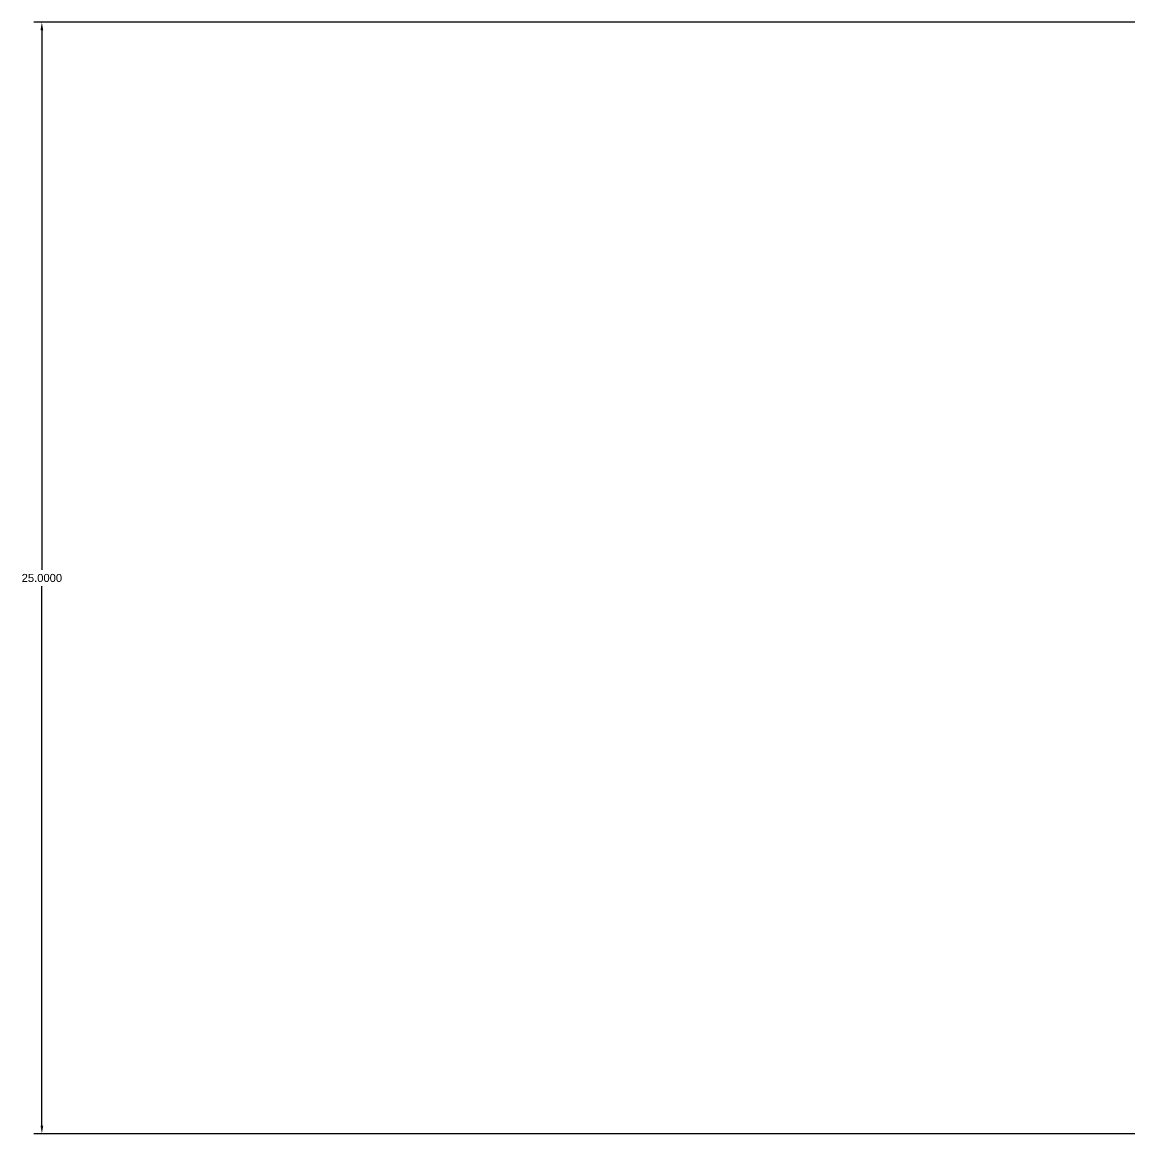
# Model space of a CAD drawing. Header units: millimetres. Extents: x 9612 to 23319, y 1863 to 14354.
# Drawn here: x 11497.83 to 11522.74, y 8032.93 to 8057.93 of the extents above; entities that cross this region are included whole.
import ezdxf

# ---------------------------------------------------------------- set-up
doc = ezdxf.new("R2010")
doc.units = ezdxf.units.MM
doc.header["$MEASUREMENT"] = 0
doc.styles.get("Standard").update_dxf_attribs({"font": 'arial.ttf'})
doc.dimstyles.get("Standard").update_dxf_attribs({"dimtxt": 0.18, "dimasz": 0.18, "dimexe": 0.18, "dimexo": 0.0625, "dimgap": 0.09, "dimtad": 0, "dimtih": 1, "dimtoh": 1, "dimdec": 4, "dimzin": 0, "dimdsep": 46, "dimtxsty": 'Standard', "dimcen": 0.09, "dimadec": 0, "dimazin": 0, "dimtfac": 1, "dimtdec": 4, "dimtofl": 0, "dimtmove": 0, "dimatfit": 3, "dimfxl": 1, "dimtolj": 1, "dimtzin": 0, "dimarcsym": 0})

# ---------------------------------------------------------------- blocks, each defined once
blk = doc.blocks.new('*D107')
at = {"color": 0, "lineweight": -2, "transparency": 16777216}
for p, q in [((11572.508, 8057.927), (11498.091, 8057.927)), ((11498.271, 8057.747), (11498.271, 8045.609)), ((11498.271, 8033.107), (11498.271, 8045.245)), ((11572.508, 8032.927), (11498.091, 8032.927))]:
    blk.add_line(p, q, dxfattribs=at)
at = {"color": 0, "transparency": 16777216}
for points in [[(11498.241, 8057.747), (11498.301, 8057.747), (11498.271, 8057.927)], [(11498.241, 8033.107), (11498.301, 8033.107), (11498.271, 8032.927)]]:
    blk.add_solid(points, dxfattribs=at)
at = {"layer": 'Defpoints', "color": 0, "transparency": 16777216}
for p in [(11498.271, 8057.927), (11572.571, 8057.927), (11572.571, 8032.927)]:
    blk.add_point(p, dxfattribs=at)
at = {"color": 0, "transparency": 16777216, "insert": (11498.271, 8045.427), "char_height": 0.18, "attachment_point": 5}
blk.add_mtext('\\A1;25.0000', dxfattribs=at)
blk = doc.blocks.new('ijkkkkkkkkk')
dim = blk.add_linear_dim(base=(1022.9258, 106.67291), p1=(1097.22545, 81.67291), p2=(1097.22545, 106.67291), angle=270, dimstyle='Standard')
dim.commit()
dim.dimension.update_dxf_attribs({"geometry": '*D107', "text_midpoint": (1022.9258, 94.17291), "insert": (-10475.34511, -7951.25402)})

msp = doc.modelspace()

# ---------------------------------------------------------------- block references
msp.add_blockref('ijkkkkkkkkk', (10475.34511, 7951.25402))

doc.saveas('drawing.dxf')
